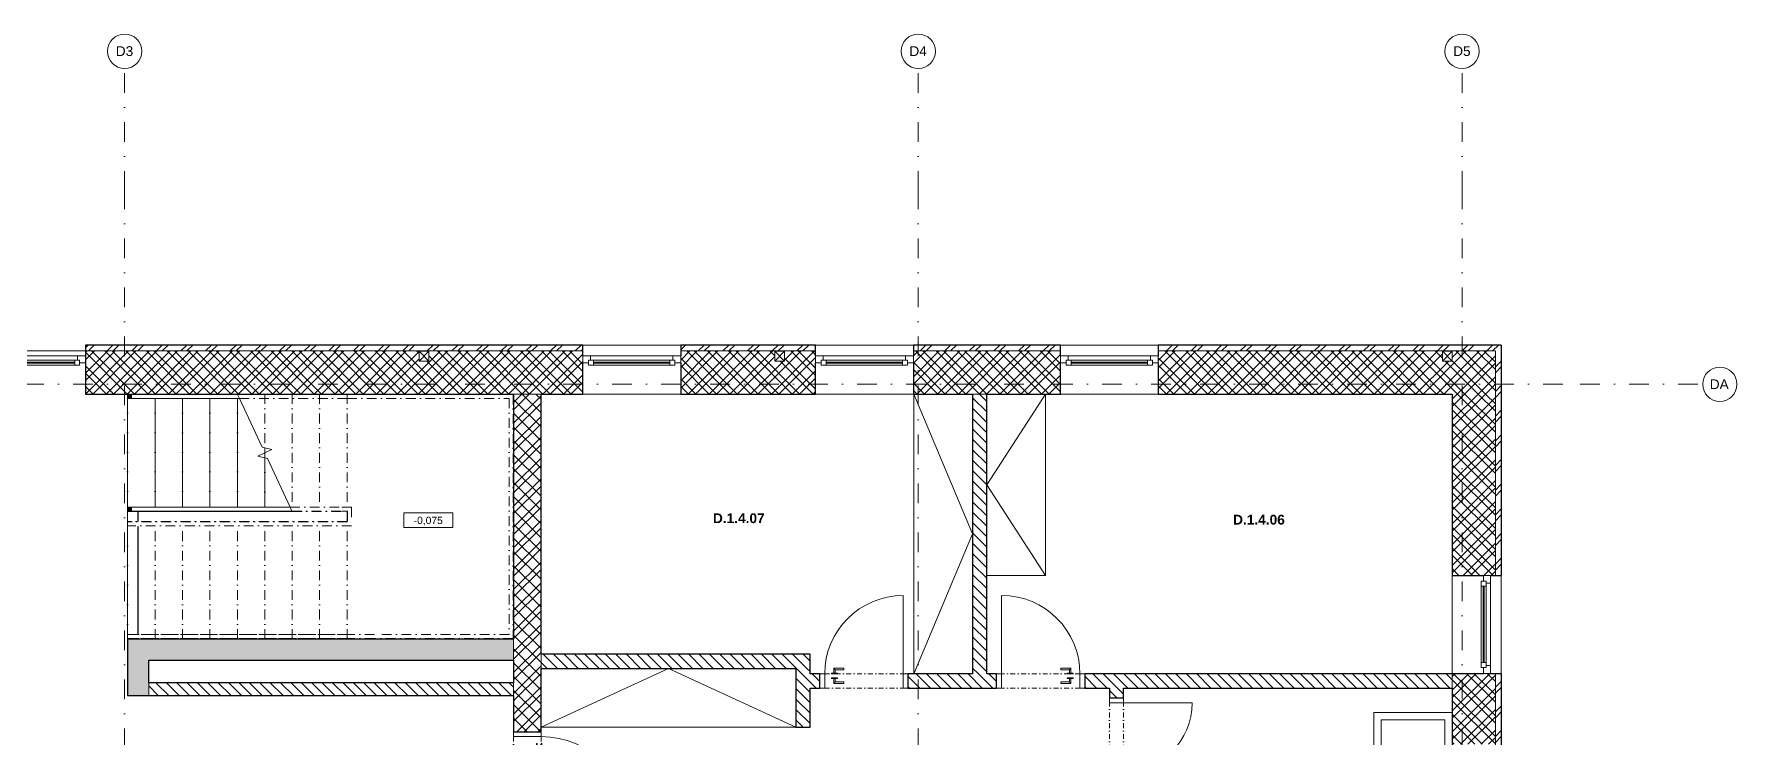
# Model space of a CAD drawing. Header units: millimetres. Extents: x -8379 to 24704, y 54514 to 72403.
# Drawn here: x 7323 to 24704, y 65221 to 72403 of the extents above; entities that cross this region are included whole.
import ezdxf

# ---------------------------------------------------------------- set-up
doc = ezdxf.new("R2010")
doc.units = ezdxf.units.MM
for name, pattern in [('HA_DashDot_10mm-S3mm', [500, 200, -150, 0, -150]), ('HA_DashDot_2_2mm-S0_6mm', [110, 50, -30, 0, -30]), ('HA_DashDot_4mm-S1mm', [200, 100, -50, 0, -50])]:
    doc.linetypes.add(name, pattern=pattern)
doc.layers.get('0').update_dxf_attribs({"color": 252})
for name, color, linetype, lineweight in [('A-AREA-____-IDEN', 252, 'Continuous', 9), ('A-AREA-____-OTLN', 252, 'Continuous', 5), ('A-DOOR-____-MCUT', 252, 'HA_DashDot_2_2mm-S0_6mm', 9), ('A-DOOR-____-OTLN', 252, 'Continuous', 9), ('A-DOOR-FRAM-MCUT', 252, 'Continuous', 9), ('A-FLOR-____-OTLN', 252, 'Continuous', 9), ('A-FLOR-HRAL-MBND', 252, 'HA_DashDot_4mm-S1mm', 5), ('A-FLOR-HRAL-OTLN', 252, 'Continuous', 9), ('A-GLAZ-____-MCUT', 252, 'Continuous', 5), ('A-GLAZ-____-OTLN', 252, 'Continuous', 5), ('A-WALL-____-MCUT', 252, 'Continuous', 25), ('A-WALL-____-OTLN', 252, 'Continuous', 9), ('A-WALL-____-PATT', 252, 'Continuous', 25), ('G-____-____-DIMS', 252, 'Continuous', 5), ('I-FURN-____-OTLN', 252, 'Continuous', 9), ('I-WALL-____-MCUT', 252, 'Continuous', 25), ('I-WALL-____-OTLN', 252, 'Continuous', 9), ('M-HVAC-DUCT-OTLN', 252, 'Continuous', 9), ('P-SANR-FIXT-OTLN', 252, 'Continuous', 9), ('S-GRID-____-IDEN', 252, 'Continuous', 9), ('S-GRID-____-OTLN', 252, 'Continuous', 5), ('S-STRS-____-MBND', 252, 'HA_DashDot_4mm-S1mm', 9), ('S-STRS-____-OTLN', 252, 'Continuous', 9)]:
    doc.layers.add(name, color=color, linetype=linetype, lineweight=lineweight)
doc.styles.add('Arial', font='arial.ttf', dxfattribs={"height": 100})
doc.styles.add('Arial_1', font='arial.ttf', dxfattribs={"height": 75})
doc.styles.add('Arial_B', font='arialbd.ttf', dxfattribs={"height": 100})
pattern_1 = [(45, (0, 0), (-106.06602, 106.06602), []), (45, (75, 0), (-106.06602, 106.06602), []), (315, (0, 0), (106.06602, 106.06602), []), (315, (75, 0), (106.06602, 106.06602), [])]
pattern_2 = [(135, (0, 0), (-53.03301, -53.03301), [])]
pattern_3 = [(45, (0, 0), (-125.7236, 125.7236), []), (45, (0, 190.5), (-125.7236, 125.7236), [])]

# ---------------------------------------------------------------- blocks, each defined once
blk = doc.blocks.new('HA_DR_Single_Swing_Solid - In_900x2100-1513856-UDL_1NP-D')
at = {"layer": 'A-DOOR-____-MCUT'}
for p, q in [((-450, 140), (450, 140)), ((-450, -140), (450, -140))]:
    blk.add_line(p, q, dxfattribs=at)
at = {"layer": 'A-DOOR-____-OTLN', "lineweight": 5}
blk.add_line((450, 1040), (450, 140), dxfattribs=at)
at = {"layer": 'A-DOOR-____-OTLN'}
for p, q in [((-358, 197), (-358, 148)), ((-255, 197), (-358, 197)), ((-343, 148), (-343, 182)), ((-343, 182), (-255, 182)), ((-255, 197), (-255, 182)), ((-380, 148), (-320, 148)), ((-380, 148), (-380, 140)), ((-320, 140), (-380, 140)), ((-380, 100), (-320, 100)), ((-380, 100), (-380, 92)), ((-320, 92), (-380, 92)), ((-358, 92), (-358, 42)), ((-358, 42), (-255, 42)), ((-343, 57), (-343, 92)), ((-255, 57), (-343, 57)), ((-320, 140), (-320, 148)), ((-320, 92), (-320, 100)), ((-255, 57), (-255, 42))]:
    blk.add_line(p, q, dxfattribs=at)
at = {"layer": 'A-DOOR-____-OTLN', "lineweight": 5}
blk.add_arc((450, 140), 900, 90, 180, dxfattribs=at)
at = {"layer": 'A-DOOR-____-OTLN'}
for points in [[(-343, 182), (-343, 182), (-343, 183), (-343, 183), (-343, 183), (-344, 184), (-344, 184), (-345, 185), (-345, 185), (-346, 186), (-347, 187), (-347, 187), (-348, 188), (-348, 188), (-349, 189), (-349, 189), (-350, 190), (-350, 190), (-350, 190), (-351, 191), (-351, 191), (-352, 192), (-352, 192), (-353, 193), (-353, 193), (-354, 194), (-354, 194), (-355, 195), (-355, 195), (-356, 196), (-356, 196), (-357, 197), (-357, 197), (-357, 197), (-358, 197), (-358, 197)], [(-358, 42), (-358, 42), (-357, 43), (-357, 43), (-357, 43), (-356, 44), (-356, 44), (-355, 45), (-355, 45), (-354, 46), (-353, 47), (-353, 47), (-352, 48), (-352, 48), (-351, 49), (-351, 49), (-350, 50), (-350, 50), (-350, 50), (-349, 51), (-349, 51), (-348, 52), (-348, 52), (-347, 53), (-347, 53), (-346, 54), (-346, 54), (-345, 55), (-345, 55), (-344, 56), (-344, 56), (-343, 57), (-343, 57), (-343, 57), (-343, 57), (-343, 57)]]:
    blk.add_open_spline(points, degree=3, knots=[0, 0, 0, 0, 0.083333, 0.125, 0.166667, 0.208333, 0.229167, 0.25, 0.291667, 0.333333, 0.354167, 0.375, 0.395833, 0.416667, 0.4375, 0.458333, 0.479167, 0.5, 0.520833, 0.541667, 0.5625, 0.583333, 0.604167, 0.625, 0.645833, 0.666667, 0.6875, 0.708333, 0.75, 0.770833, 0.791667, 0.833333, 0.875, 0.916667, 1, 1, 1, 1], dxfattribs=at)
at = {"layer": 'A-DOOR-FRAM-MCUT'}
for p, q in [((-500, -140), (-500, 140)), ((-500, 140), (-450, 140)), ((-450, 140), (-450, -140)), ((450, 140), (500, 140)), ((450, -140), (450, 140)), ((500, 140), (500, -140)), ((-450, -140), (-500, -140)), ((500, -140), (450, -140))]:
    blk.add_line(p, q, dxfattribs=at)
blk = doc.blocks.new('HA_DR_Single_Swing_Solid - In_800x2100-1517353-UDL_1NP-D')
at = {"layer": 'A-DOOR-____-MCUT'}
for p, q in [((-400, 72), (400, 72)), ((-400, -72), (400, -72))]:
    blk.add_line(p, q, dxfattribs=at)
at = {"layer": 'A-DOOR-____-OTLN', "lineweight": 5}
blk.add_line((400, 873), (400, 72), dxfattribs=at)
at = {"layer": 'A-DOOR-____-OTLN'}
for p, q in [((-330, 80), (-270, 80)), ((-330, 80), (-330, 72)), ((-270, 72), (-330, 72)), ((-330, 33), (-270, 33)), ((-330, 33), (-330, 24)), ((-270, 24), (-330, 24)), ((-308, 130), (-308, 80)), ((-205, 130), (-308, 130)), ((-308, 24), (-308, -25)), ((-293, 80), (-293, 115)), ((-293, 115), (-205, 115)), ((-293, -10), (-293, 24)), ((-270, 72), (-270, 80)), ((-270, 24), (-270, 33)), ((-205, 130), (-205, 115)), ((-308, -25), (-205, -25)), ((-205, -10), (-293, -10)), ((-205, -10), (-205, -25))]:
    blk.add_line(p, q, dxfattribs=at)
at = {"layer": 'A-DOOR-____-OTLN', "lineweight": 5}
blk.add_arc((400, 72), 800, 90, 180, dxfattribs=at)
at = {"layer": 'A-DOOR-____-OTLN'}
for points in [[(-293, 115), (-293, 115), (-293, 115), (-293, 116), (-293, 116), (-294, 116), (-294, 117), (-295, 117), (-295, 118), (-296, 119), (-297, 119), (-297, 120), (-298, 120), (-298, 121), (-299, 121), (-299, 122), (-300, 122), (-300, 123), (-300, 123), (-301, 123), (-301, 124), (-302, 124), (-302, 125), (-303, 125), (-303, 126), (-304, 126), (-304, 127), (-305, 127), (-305, 128), (-306, 128), (-306, 129), (-307, 129), (-307, 129), (-307, 130), (-308, 130), (-308, 130)], [(-308, -25), (-308, -25), (-307, -25), (-307, -24), (-307, -24), (-306, -24), (-306, -23), (-305, -23), (-305, -22), (-304, -21), (-303, -21), (-303, -20), (-302, -20), (-302, -19), (-301, -19), (-301, -18), (-300, -18), (-300, -17), (-300, -17), (-299, -17), (-299, -16), (-298, -16), (-298, -15), (-297, -15), (-297, -14), (-296, -14), (-296, -13), (-295, -13), (-295, -12), (-294, -12), (-294, -11), (-293, -11), (-293, -11), (-293, -10), (-293, -10), (-293, -10)]]:
    blk.add_open_spline(points, degree=3, knots=[0, 0, 0, 0, 0.083333, 0.125, 0.166667, 0.208333, 0.229167, 0.25, 0.291667, 0.333333, 0.354167, 0.375, 0.395833, 0.416667, 0.4375, 0.458333, 0.479167, 0.5, 0.520833, 0.541667, 0.5625, 0.583333, 0.604167, 0.625, 0.645833, 0.666667, 0.6875, 0.708333, 0.75, 0.770833, 0.791667, 0.833333, 0.875, 0.916667, 1, 1, 1, 1], dxfattribs=at)
at = {"layer": 'A-DOOR-FRAM-MCUT'}
for p, q in [((-450, -72), (-450, 72)), ((-450, 72), (-400, 72)), ((-400, 72), (-400, -72)), ((400, 72), (450, 72)), ((400, -72), (400, 72)), ((450, 72), (450, -72)), ((-400, -72), (-450, -72)), ((450, -72), (400, -72))]:
    blk.add_line(p, q, dxfattribs=at)
blk = doc.blocks.new('HA_DR_Single_Swing_Solid - In_800x2100-1516474-UDL_1NP-D')
at = {"layer": 'A-DOOR-____-MCUT'}
for p, q in [((-400, 72), (400, 72)), ((-400, -73), (400, -73))]:
    blk.add_line(p, q, dxfattribs=at)
at = {"layer": 'A-DOOR-____-OTLN'}
for p, q in [((-308, 25), (-308, -25)), ((-205, 25), (-308, 25)), ((-293, -25), (-293, 10)), ((-293, 10), (-205, 10)), ((-205, 25), (-205, 10)), ((-330, -25), (-270, -25)), ((-330, -25), (-330, -33)), ((-270, -33), (-330, -33)), ((-330, -73), (-270, -73)), ((-330, -73), (-330, -81)), ((-270, -81), (-330, -81)), ((-308, -81), (-308, -130)), ((-308, -130), (-205, -130)), ((-293, -115), (-293, -81)), ((-205, -115), (-293, -115)), ((-270, -33), (-270, -25)), ((-270, -81), (-270, -73)), ((-205, -115), (-205, -130))]:
    blk.add_line(p, q, dxfattribs=at)
at = {"layer": 'A-DOOR-____-OTLN', "lineweight": 5}
blk.add_line((400, -873), (400, -73), dxfattribs=at)
blk.add_arc((400, -73), 800, 180, 270, dxfattribs=at)
at = {"layer": 'A-DOOR-____-OTLN'}
for points in [[(-293, 10), (-293, 10), (-293, 10), (-293, 11), (-293, 11), (-294, 11), (-294, 12), (-295, 12), (-295, 13), (-296, 14), (-297, 14), (-297, 15), (-298, 15), (-298, 16), (-299, 16), (-299, 17), (-300, 17), (-300, 18), (-300, 18), (-301, 18), (-301, 19), (-302, 19), (-302, 20), (-303, 20), (-303, 21), (-304, 21), (-304, 22), (-305, 22), (-305, 23), (-306, 23), (-306, 24), (-307, 24), (-307, 24), (-307, 25), (-308, 25), (-308, 25)], [(-308, -130), (-308, -130), (-307, -130), (-307, -129), (-307, -129), (-306, -129), (-306, -128), (-305, -128), (-305, -127), (-304, -126), (-303, -126), (-303, -125), (-302, -125), (-302, -124), (-301, -124), (-301, -123), (-300, -123), (-300, -122), (-300, -122), (-299, -122), (-299, -121), (-298, -121), (-298, -120), (-297, -120), (-297, -119), (-296, -119), (-296, -118), (-295, -118), (-295, -117), (-294, -117), (-294, -116), (-293, -116), (-293, -116), (-293, -115), (-293, -115), (-293, -115)]]:
    blk.add_open_spline(points, degree=3, knots=[0, 0, 0, 0, 0.083333, 0.125, 0.166667, 0.208333, 0.229167, 0.25, 0.291667, 0.333333, 0.354167, 0.375, 0.395833, 0.416667, 0.4375, 0.458333, 0.479167, 0.5, 0.520833, 0.541667, 0.5625, 0.583333, 0.604167, 0.625, 0.645833, 0.666667, 0.6875, 0.708333, 0.75, 0.770833, 0.791667, 0.833333, 0.875, 0.916667, 1, 1, 1, 1], dxfattribs=at)
at = {"layer": 'A-DOOR-FRAM-MCUT'}
for p, q in [((-400, 72), (-450, 72)), ((-450, 72), (-450, -73)), ((-400, -73), (-400, 72)), ((450, 72), (400, 72)), ((400, 72), (400, -73)), ((450, -73), (450, 72)), ((-450, -73), (-400, -73)), ((400, -73), (450, -73))]:
    blk.add_line(p, q, dxfattribs=at)
blk = doc.blocks.new('HA_WD_SinglePanel - 1000x2400-1388438-UDL_1NP-D')
at = {"layer": 'A-GLAZ-____-MCUT'}
for p, q in [((-420, 170), (-500, 170)), ((-500, 100), (-440, 100)), ((-440, 75), (-440, 125)), ((-440, 125), (-390, 125)), ((-390, 75), (-440, 75)), ((-420, 125), (-420, 170)), ((-390, 125), (-390, 75)), ((390, 105), (-390, 105)), ((390, 95), (-390, 95)), ((390, 75), (390, 125)), ((390, 125), (440, 125)), ((440, 75), (390, 75)), ((500, 170), (420, 170)), ((420, 170), (420, 125)), ((440, 125), (440, 75)), ((440, 100), (500, 100))]:
    blk.add_line(p, q, dxfattribs=at)
at = {"layer": 'A-GLAZ-____-OTLN'}
for p, q in [((440, 125), (-440, 125)), ((-440, 75), (-440, 125)), ((-440, 75), (440, 75)), ((420, 170), (-420, 170)), ((390, 125), (-390, 125)), ((390, 75), (-390, 75)), ((440, 125), (440, 75))]:
    blk.add_line(p, q, dxfattribs=at)
blk = doc.blocks.new('HA_WD_SinglePanel - 1000x1500-1388170-UDL_1NP-D')
at = {"layer": 'A-GLAZ-____-MCUT'}
for p, q in [((-500, 170), (-500, 100)), ((-420, 170), (-500, 170)), ((-500, 100), (-440, 100)), ((-440, 75), (-440, 125)), ((-440, 125), (-390, 125)), ((-390, 75), (-440, 75)), ((-420, 125), (-420, 170)), ((-390, 125), (-390, 75)), ((390, 105), (-390, 105)), ((390, 95), (-390, 95)), ((390, 75), (390, 125)), ((390, 125), (440, 125)), ((440, 75), (390, 75)), ((500, 170), (420, 170)), ((420, 170), (420, 125)), ((440, 125), (440, 75)), ((440, 100), (500, 100)), ((500, 100), (500, 170))]:
    blk.add_line(p, q, dxfattribs=at)
at = {"layer": 'A-GLAZ-____-OTLN'}
for p, q in [((440, 125), (-440, 125)), ((-440, 75), (-440, 125)), ((-440, 75), (440, 75)), ((420, 170), (-420, 170)), ((390, 125), (-390, 125)), ((390, 75), (-390, 75)), ((440, 125), (440, 75))]:
    blk.add_line(p, q, dxfattribs=at)
blk = doc.blocks.new('HA_WD_SinglePanel - 1000x1500-1388803-UDL_1NP-D')
at = {"layer": 'A-GLAZ-____-MCUT'}
for p, q in [((-500, -100), (-440, -100)), ((-500, -170), (-500, -100)), ((-420, -170), (-500, -170)), ((-440, -75), (-440, -125)), ((-390, -75), (-440, -75)), ((-440, -125), (-390, -125)), ((-420, -125), (-420, -170)), ((-390, -125), (-390, -75)), ((390, -95), (-390, -95)), ((390, -105), (-390, -105)), ((390, -75), (390, -125)), ((440, -75), (390, -75)), ((390, -125), (440, -125)), ((420, -170), (420, -125)), ((500, -170), (420, -170)), ((440, -125), (440, -75)), ((440, -100), (500, -100)), ((500, -100), (500, -170))]:
    blk.add_line(p, q, dxfattribs=at)
at = {"layer": 'A-GLAZ-____-OTLN'}
for p, q in [((-440, -125), (-440, -75)), ((440, -75), (-440, -75)), ((-440, -125), (440, -125)), ((420, -170), (-420, -170)), ((390, -75), (-390, -75)), ((390, -125), (-390, -125)), ((440, -75), (440, -125))]:
    blk.add_line(p, q, dxfattribs=at)
blk = doc.blocks.new('Railing - 40 x12 mm-1449023-UDL_1NP-D')
at = {"layer": 'A-FLOR-HRAL-OTLN'}
blk.add_hatch(color=256, dxfattribs=at).paths.add_polyline_path([(20, 6), (20, 3), (-20, 3), (-20, 6)])
for p, q in [((-20, 3), (-20, 6)), ((-20, 6), (20, 6)), ((20, 6), (20, 3))]:
    blk.add_line(p, q, dxfattribs=at)
blk = doc.blocks.new('Railing - Railing-1395420-UDL_1NP-D')
at = {"layer": 'A-FLOR-HRAL-MBND'}
for p, q in [((9401, 68725), (10518, 68725)), ((9420, 68685), (10518, 68685)), ((10518, 68725), (12213, 68725)), ((10518, 68685), (12173, 68685)), ((12173, 68685), (12173, 66275)), ((12213, 68725), (12213, 66235)), ((8278, 66235), (8278, 66275)), ((10518, 66275), (8278, 66275)), ((10518, 66235), (8278, 66235)), ((10798, 66275), (10518, 66275)), ((10798, 66235), (10518, 66235)), ((12173, 66275), (10798, 66275)), ((12213, 66235), (10798, 66235))]:
    blk.add_line(p, q, dxfattribs=at)
at = {"extrusion": (0, 0, -1), "zscale": -1, "rotation": 269.9999999999998}
blk.add_blockref('Railing - 40 x12 mm-1449023-UDL_1NP-D', (-8282, 68705), dxfattribs=at)
blk = doc.blocks.new('Top Rail Type - Top Rail_Internal_-1395432-UDL_1NP-D')
at = {"layer": 'A-FLOR-HRAL-OTLN'}
blk.add_hatch(color=256, dxfattribs=at).paths.add_polyline_path([(8278, 67535), (8318, 67535), (8318, 67575), (8278, 67575)])
for p, q in [((8278, 67535), (8278, 67575)), ((8278, 67575), (8318, 67575)), ((8318, 67535), (8278, 67535)), ((8318, 67575), (8318, 67535))]:
    blk.add_line(p, q, dxfattribs=at)
blk = doc.blocks.new('Top Rail Type - Top Rail_Internal_-V1-UDL_1NP-D')
at = {"layer": 'A-FLOR-HRAL-MBND', "lineweight": 9}
for p, q in [((9937, 67575), (10464, 67575)), ((9955, 67535), (10464, 67535)), ((10464, 67575), (10564, 67575)), ((10464, 67535), (10524, 67535)), ((10524, 67535), (10524, 67425)), ((10564, 67575), (10564, 67385)), ((8278, 67385), (8278, 67425)), ((10524, 67425), (8278, 67425)), ((10564, 67385), (8278, 67385))]:
    blk.add_line(p, q, dxfattribs=at)
at = {"layer": 'A-FLOR-HRAL-OTLN'}
for p, q in [((8278, 67575), (8278, 67535)), ((8278, 67575), (9937, 67575)), ((8278, 67535), (9955, 67535)), ((9955, 67535), (9937, 67575))]:
    blk.add_line(p, q, dxfattribs=at)
blk = doc.blocks.new('Top Rail Type - Top Rail_Internal_-1395449-UDL_1NP-D')
at = {"layer": 'A-FLOR-HRAL-OTLN'}
blk.add_hatch(color=256, dxfattribs=at).paths.add_polyline_path([(8278, 68685), (8318, 68685), (8318, 68725), (8278, 68725)])
for p, q in [((8278, 68685), (8278, 68725)), ((8278, 68725), (8318, 68725)), ((8318, 68685), (8278, 68685)), ((8318, 68725), (8318, 68685))]:
    blk.add_line(p, q, dxfattribs=at)
blk = doc.blocks.new('Top Rail Type - Top Rail_Internal_-V2-UDL_1NP-D')
at = {"layer": 'A-FLOR-HRAL-MBND', "lineweight": 9}
for p, q in [((9401, 68725), (10518, 68725)), ((9420, 68685), (10518, 68685)), ((10518, 68725), (12213, 68725)), ((10518, 68685), (12173, 68685)), ((12173, 68685), (12173, 66275)), ((12213, 68725), (12213, 66235)), ((8278, 66235), (8278, 66275)), ((10798, 66275), (8278, 66275)), ((10798, 66235), (8278, 66235)), ((12173, 66275), (10798, 66275)), ((12213, 66235), (10798, 66235))]:
    blk.add_line(p, q, dxfattribs=at)
at = {"layer": 'A-FLOR-HRAL-OTLN'}
for p, q in [((8278, 68725), (8278, 68685)), ((8278, 68725), (9401, 68725)), ((8278, 68685), (9420, 68685)), ((9420, 68685), (9401, 68725))]:
    blk.add_line(p, q, dxfattribs=at)
blk = doc.blocks.new('ABMV_Bathtub_Generic - 800x1700-1406311-UDL_1NP-D')
at = {"layer": 'P-SANR-FIXT-OTLN'}
for p, q in [((0, 0), (0, 1700)), ((0, 1700), (800, 1700)), ((0, 1700), (800, 1700)), ((0, 1700), (0, 0)), ((75, 50), (75, 1625)), ((75, 1625), (725, 1625)), ((75, 1625), (725, 1625)), ((75, 50), (75, 1625)), ((725, 1625), (725, 50)), ((725, 1625), (725, 50)), ((725, 50), (75, 50)), ((725, 50), (75, 50))]:
    blk.add_line(p, q, dxfattribs=at)
blk.add_circle((400, 180), 30, dxfattribs=at)
blk = doc.blocks.new('NAB_Šatní_skříň_ADNS - 600x2000xšířka-1514078-UDL_1NP-D')
at = {"layer": 'I-FURN-____-OTLN'}
for p, q in [((0, 600), (1300, 0)), ((2600, 600), (0, 600)), ((1300, 0), (2600, 600))]:
    blk.add_line(p, q, dxfattribs=at)
blk = doc.blocks.new('NAB_Šatní_skříň_ADNS - 600x2000xšířka-1462311-UDL_1NP-D')
at = {"layer": 'I-FURN-____-OTLN'}
for p, q in [((0, 600), (925, 0)), ((1850, 600), (0, 600)), ((925, 0), (1850, 600)), ((1850, 0), (1850, 600))]:
    blk.add_line(p, q, dxfattribs=at)
blk = doc.blocks.new('NAB_Šatní_skříň_ADNS - 600x2000xšířka-1537591-UDL_1NP-D')
at = {"layer": 'I-FURN-____-OTLN'}
for p, q in [((0, -600), (1427.5, 0)), ((1427.5, 0), (2855, -600)), ((2855, -600), (0, -600))]:
    blk.add_line(p, q, dxfattribs=at)
blk = doc.blocks.new('HA_DR_Single_Swing_Solid - In_700x2100-1516377-UDL_1NP-D')
at = {"layer": 'A-DOOR-____-MCUT'}
for p, q in [((-350, 72), (350, 72)), ((-350, -73), (350, -73))]:
    blk.add_line(p, q, dxfattribs=at)
at = {"layer": 'A-DOOR-____-OTLN'}
for p, q in [((-258, 25), (-258, -25)), ((-155, 25), (-258, 25)), ((-243, -25), (-243, 10)), ((-243, 10), (-155, 10)), ((-155, 25), (-155, 10)), ((-280, -25), (-220, -25)), ((-280, -25), (-280, -33)), ((-220, -33), (-280, -33)), ((-280, -73), (-220, -73)), ((-280, -73), (-280, -81)), ((-220, -81), (-280, -81)), ((-258, -81), (-258, -130)), ((-258, -130), (-155, -130)), ((-243, -115), (-243, -81)), ((-155, -115), (-243, -115)), ((-220, -33), (-220, -25)), ((-220, -81), (-220, -73)), ((-155, -115), (-155, -130))]:
    blk.add_line(p, q, dxfattribs=at)
at = {"layer": 'A-DOOR-____-OTLN', "lineweight": 5}
blk.add_line((350, -773), (350, -73), dxfattribs=at)
blk.add_arc((350, -73), 700, 180, 270, dxfattribs=at)
at = {"layer": 'A-DOOR-____-OTLN'}
for points in [[(-243, 10), (-243, 10), (-243, 10), (-243, 11), (-243, 11), (-244, 11), (-244, 12), (-245, 12), (-245, 13), (-246, 14), (-247, 14), (-247, 15), (-248, 15), (-248, 16), (-249, 16), (-249, 17), (-250, 17), (-250, 18), (-250, 18), (-251, 18), (-251, 19), (-252, 19), (-252, 20), (-253, 20), (-253, 21), (-254, 21), (-254, 22), (-255, 22), (-255, 23), (-256, 23), (-256, 24), (-257, 24), (-257, 24), (-257, 25), (-258, 25), (-258, 25)], [(-258, -130), (-258, -130), (-257, -130), (-257, -129), (-257, -129), (-256, -129), (-256, -128), (-255, -128), (-255, -127), (-254, -126), (-253, -126), (-253, -125), (-252, -125), (-252, -124), (-251, -124), (-251, -123), (-250, -123), (-250, -122), (-250, -122), (-249, -122), (-249, -121), (-248, -121), (-248, -120), (-247, -120), (-247, -119), (-246, -119), (-246, -118), (-245, -118), (-245, -117), (-244, -117), (-244, -116), (-243, -116), (-243, -116), (-243, -115), (-243, -115), (-243, -115)]]:
    blk.add_open_spline(points, degree=3, knots=[0, 0, 0, 0, 0.083333, 0.125, 0.166667, 0.208333, 0.229167, 0.25, 0.291667, 0.333333, 0.354167, 0.375, 0.395833, 0.416667, 0.4375, 0.458333, 0.479167, 0.5, 0.520833, 0.541667, 0.5625, 0.583333, 0.604167, 0.625, 0.645833, 0.666667, 0.6875, 0.708333, 0.75, 0.770833, 0.791667, 0.833333, 0.875, 0.916667, 1, 1, 1, 1], dxfattribs=at)
at = {"layer": 'A-DOOR-FRAM-MCUT'}
for p, q in [((-350, 72), (-400, 72)), ((-400, 72), (-400, -73)), ((-350, -73), (-350, 72)), ((400, 72), (350, 72)), ((350, 72), (350, -73)), ((400, -73), (400, 72)), ((-400, -73), (-350, -73)), ((350, -73), (400, -73))]:
    blk.add_line(p, q, dxfattribs=at)
blk = doc.blocks.new('Grid - Radius 3_5mm-353793-UDL_1NP-D')
at = {"layer": 'S-GRID-____-IDEN'}
blk.add_circle((0, 0), 3.5, dxfattribs=at)
blk = doc.blocks.new('Spot Elevations - Generic-448778-UDL_1NP-D')
at = {"layer": 'G-____-____-DIMS', "lineweight": 9}
for p, q in [((-5, 0), (-5, 3)), ((-5, 3), (5, 3)), ((5, 0), (-5, 0)), ((5, 3), (5, 0))]:
    blk.add_line(p, q, dxfattribs=at)

msp = doc.modelspace()

# ---------------------------------------------------------------- hatches: boundary and pattern name
at = {"layer": 'A-WALL-____-PATT', "lineweight": 5}
h = msp.add_hatch(dxfattribs=at)
h.set_pattern_fill('FP_4', color=256, style=0, pattern_type=2)
h.set_pattern_definition(pattern_3)
h.paths.add_polyline_path([(9363, 69170), (12923, 69170), (12923, 69230), (7848, 69230), (7848, 69170), (8632, 69170)])
h.paths.add_polyline_path([(-217, 69170), (2598, 69170), (2598, 69230), (-277, 69230), (-277, 69170)])
h.paths.add_polyline_path([(6708, 69170), (6848, 69170), (6848, 69230), (3598, 69230), (3598, 69170), (4785, 69170)])
h.paths.add_polyline_path([(13923, 69170), (15298, 69170), (15298, 69230), (13923, 69230)])
h.paths.add_polyline_path([(18798, 69170), (22298, 69170), (22298, 69230), (18798, 69230)])
h.paths.add_polyline_path([(17798, 69170), (17798, 69230), (16298, 69230), (16298, 69170), (16327, 69170)])
h = msp.add_hatch(dxfattribs=at)
h.set_pattern_fill('FP_1', color=256, style=0, pattern_type=2)
h.set_pattern_definition(pattern_1)
h.paths.add_polyline_path([(6848, 68730), (6848, 69170), (3923, 69170), (3923, 68730), (6708, 68730)])
h.paths.add_polyline_path([(8632, 68730), (9363, 68730), (9363, 69170), (7848, 69170), (7848, 68730)])
h = msp.add_hatch(dxfattribs=at)
h.set_pattern_fill('FP_1', color=256, style=0, pattern_type=2)
h.set_pattern_definition(pattern_1)
h.paths.add_polyline_path([(12498, 68730), (12923, 68730), (12923, 69170), (9363, 69170), (9363, 68730), (12480, 68730)])
h.paths.add_polyline_path([(14983, 68730), (15298, 68730), (15298, 69170), (13923, 69170), (13923, 68730), (14883, 68730)])
h.paths.add_polyline_path([(21798, 68730), (22238, 68730), (22238, 69170), (18798, 69170), (18798, 68730), (21698, 68730)])
h.paths.add_polyline_path([(16298, 68730), (17798, 68730), (17798, 69170), (16298, 69170), (16298, 69050)])
h.paths.add_polyline_path([(21698, 69067), (21698, 69167), (21798, 69167), (21798, 69067)])
h.paths.add_polyline_path([(14977, 69067), (14883, 69067), (14883, 69167), (14983, 69167), (14983, 69067)])
h.paths.add_polyline_path([(11253, 69067), (11253, 69167), (11353, 69167), (11353, 69067)])
h = msp.add_hatch(dxfattribs=at)
h.set_pattern_fill('FP_4', color=256, style=0, pattern_type=2)
h.set_pattern_definition(pattern_3)
h.paths.add_polyline_path([(22298, 56780), (22298, 58780), (22238, 58780), (22238, 56780)])
h.paths.add_polyline_path([(22238, 59780), (22298, 59780), (22298, 61905), (22238, 61905)])
h.paths.add_polyline_path([(22298, 62530), (22298, 64457), (22238, 64457), (22238, 62530)])
h.paths.add_polyline_path([(22298, 65157), (22298, 65880), (22238, 65880), (22238, 65157)])
h.paths.add_polyline_path([(22298, 66880), (22298, 69170), (22238, 69170), (22238, 66880)])
h = msp.add_hatch(dxfattribs=at)
h.set_pattern_fill('FP_2', color=256, style=0, pattern_type=2)
h.set_pattern_definition([(45, (0, 0), (-106.06602, 106.06602), []), (45, (75, 0), (-106.06602, 106.06602), []), (315, (0, 0), (70.71068, 70.71068), [])])
h.paths.add_polyline_path([(12498, 64185), (12498, 64285), (12218, 64285), (12218, 64185), (12480, 64185)])
h.paths.add_polyline_path([(12480, 65285), (12498, 65285), (12498, 68730), (12218, 68730), (12218, 65285)])
h = msp.add_hatch(dxfattribs=at)
h.set_pattern_fill('FP_3', color=256, style=0, pattern_type=2)
h.set_pattern_definition(pattern_2)
h.paths.add_polyline_path([(16903, 65875), (17048, 65875), (17048, 68730), (16903, 68730), (16903, 66369)])
h = msp.add_hatch(dxfattribs=at)
h.set_pattern_fill('FP_1', color=256, style=0, pattern_type=2)
h.set_pattern_definition(pattern_1)
h.paths.add_polyline_path([(22238, 56840), (22238, 58780), (21798, 58780), (21798, 56840)])
h.paths.add_polyline_path([(22143, 59780), (22238, 59780), (22238, 61905), (21798, 61905), (21798, 59780), (22118, 59780)])
h.paths.add_polyline_path([(21798, 62530), (22238, 62530), (22238, 64457), (21798, 64457), (21798, 62780)])
h.paths.add_polyline_path([(21798, 65157), (22238, 65157), (22238, 65880), (21798, 65880), (21798, 65730)])
h.paths.add_polyline_path([(22238, 66880), (22238, 68730), (21798, 68730), (21798, 66880), (22188, 66880)])
at = {"layer": 'A-WALL-____-PATT', "lineweight": 9}
for points in [[(8493, 66015), (12218, 66015), (12218, 66230), (8278, 66230), (8278, 66015)], [(8493, 65655), (8493, 66015), (8278, 66015), (8278, 65655)]]:
    msp.add_hatch(color=256, dxfattribs=at).paths.add_polyline_path(points)
at = {"layer": 'A-WALL-____-PATT', "lineweight": 5}
h = msp.add_hatch(dxfattribs=at)
h.set_pattern_fill('FP_3', color=256, style=0, pattern_type=2)
h.set_pattern_definition(pattern_2)
h.paths.add_polyline_path([(15243, 65930), (15243, 66075), (12498, 66075), (12498, 65930), (15098, 65930)])
h = msp.add_hatch(dxfattribs=at)
h.set_pattern_fill('FP_3', color=256, style=0, pattern_type=2)
h.set_pattern_definition(pattern_2)
h.paths.add_polyline_path([(15098, 65330), (15243, 65330), (15243, 65930), (15098, 65930)])
h = msp.add_hatch(dxfattribs=at)
h.set_pattern_fill('FP_3', color=256, style=0, pattern_type=2)
h.set_pattern_definition(pattern_2)
h.paths.add_polyline_path([(16243, 65730), (17148, 65730), (17148, 65875), (16243, 65875), (16243, 65818)])
h.paths.add_polyline_path([(15243, 65730), (15343, 65730), (15343, 65875), (15243, 65875)])
h.paths.add_polyline_path([(18443, 65730), (21798, 65730), (21798, 65875), (18048, 65875), (18048, 65730), (18298, 65730)])
h = msp.add_hatch(dxfattribs=at)
h.set_pattern_fill('FP_3', color=256, style=0, pattern_type=2)
h.set_pattern_definition(pattern_2)
h.paths.add_polyline_path([(8493, 65655), (12218, 65655), (12218, 65785), (8493, 65785)])
h = msp.add_hatch(dxfattribs=at)
h.set_pattern_fill('FP_3', color=256, style=0, pattern_type=2)
h.set_pattern_definition(pattern_2)
h.paths.add_polyline_path([(18443, 61780), (18443, 61980), (18298, 61980), (18298, 61780)])
h.paths.add_polyline_path([(18298, 62780), (18443, 62780), (18443, 64830), (18298, 64830), (18298, 62785)])
h.paths.add_polyline_path([(18443, 65630), (18443, 65730), (18298, 65730), (18298, 65630)])

# ---------------------------------------------------------------- linework, layer by layer
at = {"layer": 'A-AREA-____-OTLN', "lineweight": 25}
for p, q in [((8386, 67429), (8386, 67530)), ((8386, 66280), (8386, 67379))]:
    msp.add_line(p, q, dxfattribs=at)
at = {"layer": 'A-FLOR-____-OTLN'}
for p, q in [((7848, 69170), (6848, 69170)), ((8278, 68725), (8278, 68729)), ((8278, 67429), (8278, 68685)), ((9399, 68729), (12218, 68729)), ((12218, 68729), (12218, 66230)), ((8278, 66280), (8278, 67379))]:
    msp.add_line(p, q, dxfattribs=at)
at = {"layer": 'A-WALL-____-MCUT'}
for p, q in [((7848, 69170), (7848, 68730)), ((12923, 69120), (12923, 69170)), ((12923, 68730), (12923, 69050)), ((13923, 69170), (13923, 69120)), ((13923, 69050), (13923, 68730)), ((15298, 69120), (15298, 69170)), ((15298, 68730), (15298, 69050)), ((16298, 69170), (16298, 69120)), ((16298, 69050), (16298, 68730)), ((17798, 69120), (17798, 69170)), ((17798, 68730), (17798, 69050)), ((18798, 69170), (18798, 69120)), ((18798, 69050), (18798, 68730)), ((7848, 68730), (12218, 68730)), ((12498, 68730), (12923, 68730)), ((13923, 68730), (15298, 68730)), ((16298, 68730), (16903, 68730)), ((17048, 68730), (17798, 68730)), ((18798, 68730), (21798, 68730)), ((21798, 68730), (21798, 66880)), ((21798, 66880), (22118, 66880)), ((22188, 66880), (22238, 66880)), ((21798, 65880), (21798, 65875)), ((21798, 65880), (22118, 65880)), ((22188, 65880), (22238, 65880)), ((21798, 65730), (21798, 65130))]:
    msp.add_line(p, q, dxfattribs=at)
at = {"layer": 'A-WALL-____-MCUT', "lineweight": 9}
for p, q in [((12923, 69170), (7848, 69170)), ((15298, 69170), (13923, 69170)), ((17798, 69170), (16298, 69170)), ((22238, 69170), (18798, 69170)), ((22238, 66880), (22238, 69170)), ((12218, 68730), (12498, 68730)), ((17048, 68730), (16903, 68730)), ((12218, 66015), (12218, 66230)), ((12498, 66075), (12498, 65930)), ((21798, 65730), (21798, 65875)), ((22238, 65130), (22238, 65880)), ((8493, 65785), (8493, 65655)), ((12218, 65655), (12218, 65785))]:
    msp.add_line(p, q, dxfattribs=at)
at = {"layer": 'A-WALL-____-OTLN'}
for p, q in [((13923, 68730), (12923, 68730)), ((16298, 68730), (15298, 68730)), ((18798, 68730), (17798, 68730)), ((21798, 65880), (21798, 66880))]:
    msp.add_line(p, q, dxfattribs=at)
at = {"layer": 'G-____-____-DIMS', "lineweight": 9}
msp.add_line((11318, 67367), (11346, 67367), dxfattribs=at)
at = {"layer": 'I-WALL-____-MCUT'}
for p, q in [((12923, 69230), (7848, 69230)), ((7848, 69230), (7848, 69170)), ((12923, 69170), (12923, 69230)), ((15298, 69230), (13923, 69230)), ((13923, 69230), (13923, 69170)), ((15298, 69170), (15298, 69230)), ((17798, 69230), (16298, 69230)), ((16298, 69230), (16298, 69170)), ((17798, 69170), (17798, 69230)), ((22298, 69230), (18798, 69230)), ((18798, 69230), (18798, 69170)), ((22298, 69230), (22298, 66880)), ((12218, 68730), (12218, 66230)), ((12498, 66075), (12498, 68730)), ((16903, 68730), (16903, 65875)), ((17048, 65875), (17048, 68730)), ((22238, 66880), (22298, 66880)), ((12218, 66230), (8278, 66230)), ((8278, 66230), (8278, 65655)), ((15243, 66075), (12498, 66075)), ((15243, 65875), (15243, 66075)), ((8493, 66015), (12218, 66015)), ((8493, 65785), (8493, 66015)), ((12218, 66015), (12218, 65785)), ((12498, 65285), (12498, 65930)), ((12498, 65930), (15098, 65930)), ((15098, 65930), (15098, 65330)), ((15343, 65875), (15243, 65875)), ((15343, 65730), (15343, 65875)), ((16903, 65875), (16243, 65875)), ((16243, 65875), (16243, 65730)), ((17148, 65875), (17048, 65875)), ((17148, 65730), (17148, 65875)), ((21798, 65875), (18048, 65875)), ((18048, 65875), (18048, 65730)), ((22238, 65880), (22298, 65880)), ((22298, 65880), (22298, 65130)), ((12218, 65785), (8493, 65785)), ((15243, 65330), (15243, 65730)), ((15243, 65730), (15343, 65730)), ((16243, 65730), (17148, 65730)), ((18048, 65730), (18298, 65730)), ((18298, 65730), (18298, 65630)), ((18443, 65730), (21798, 65730)), ((18443, 65630), (18443, 65730)), ((8278, 65655), (12218, 65655)), ((12218, 65655), (12218, 65285)), ((18298, 65630), (18443, 65630)), ((12218, 65285), (12498, 65285)), ((15098, 65330), (15243, 65330))]:
    msp.add_line(p, q, dxfattribs=at)
at = {"layer": 'I-WALL-____-OTLN'}
for p, q in [((12923, 69230), (13923, 69230)), ((15298, 69230), (16298, 69230)), ((17798, 69230), (18798, 69230)), ((22298, 66880), (22298, 65880))]:
    msp.add_line(p, q, dxfattribs=at)
at = {"layer": 'M-HVAC-DUCT-OTLN', "lineweight": 5}
for p, q in [((11253, 69167), (11353, 69067)), ((11253, 69067), (11353, 69167)), ((11253, 69167), (11353, 69167)), ((11253, 69067), (11253, 69167)), ((11353, 69067), (11253, 69067)), ((11353, 69167), (11353, 69067)), ((14883, 69167), (14983, 69067)), ((14883, 69067), (14983, 69167)), ((14883, 69167), (14983, 69167)), ((14883, 69067), (14883, 69167)), ((14983, 69067), (14883, 69067)), ((14983, 69167), (14983, 69067)), ((21698, 69167), (21798, 69067)), ((21698, 69067), (21798, 69167)), ((21698, 69167), (21798, 69167)), ((21698, 69067), (21698, 69167)), ((21798, 69067), (21698, 69067)), ((21798, 69167), (21798, 69067))]:
    msp.add_line(p, q, dxfattribs=at)
at = {"layer": 'S-GRID-____-OTLN', "linetype": 'HA_DashDot_10mm-S3mm', "lineweight": 9}
for p, q in [((8248, 70803), (8248, 72053)), ((16348, 70803), (16348, 72053)), ((21898, 70803), (21898, 72053)), ((8248, 56114), (8248, 70803)), ((16348, 56114), (16348, 70803)), ((21898, 56114), (21898, 70803)), ((-6779, 68830), (23104, 68830)), ((23104, 68830), (24354, 68830))]:
    msp.add_line(p, q, dxfattribs=at)
at = {"layer": 'S-STRS-____-MBND', "linetype": 'Continuous', "lineweight": 5}
for p, q in [((9401, 68725), (9398, 68730)), ((9652, 68187), (9420, 68685)), ((9607, 68097), (9749, 68163)), ((9749, 68163), (9652, 68187)), ((9705, 68073), (9607, 68097)), ((9937, 67575), (9705, 68073)), ((9958, 67530), (9955, 67535))]:
    msp.add_line(p, q, dxfattribs=at)
at = {"layer": 'S-STRS-____-MBND'}
for p, q in [((9678, 68730), (9678, 68180)), ((9678, 68730), (9678, 68180)), ((9918, 68730), (10518, 68730)), ((9958, 68730), (9958, 67530)), ((9958, 68730), (9958, 67530)), ((10238, 68730), (10238, 67530)), ((10238, 68730), (10238, 67530)), ((12218, 68730), (10518, 68730)), ((10518, 68730), (10518, 67530)), ((10518, 68730), (10518, 67530)), ((12218, 66230), (12218, 68730)), ((9678, 68130), (9678, 68080)), ((9678, 68130), (9678, 68080)), ((9958, 67530), (10518, 67530)), ((10518, 67530), (10518, 67430)), ((8278, 66230), (8278, 67430)), ((10518, 67430), (8278, 67430)), ((8558, 66230), (8558, 67430)), ((8558, 66230), (8558, 67430)), ((8838, 66230), (8838, 67430)), ((8838, 66230), (8838, 67430)), ((9118, 66230), (9118, 67430)), ((9118, 66230), (9118, 67430)), ((9398, 66230), (9398, 67430)), ((9398, 66230), (9398, 67430)), ((9678, 66230), (9678, 67430)), ((9678, 66230), (9678, 67430)), ((9958, 66230), (9958, 67430)), ((9958, 66230), (9958, 67430)), ((10238, 66230), (10238, 67430)), ((10238, 66230), (10238, 67430)), ((10518, 66230), (10518, 67430)), ((10518, 66230), (10518, 67430)), ((10518, 66230), (8278, 66230)), ((10518, 66230), (12218, 66230))]:
    msp.add_line(p, q, dxfattribs=at)
at = {"layer": 'S-STRS-____-OTLN'}
for p, q in [((8278, 68730), (8278, 68725)), ((8278, 68685), (8278, 67575)), ((8558, 68730), (8558, 68725)), ((8558, 68685), (8558, 67575)), ((8838, 68730), (8838, 68725)), ((8838, 68685), (8838, 67575)), ((9118, 68730), (9118, 68725)), ((9118, 68685), (9118, 67575)), ((9398, 68730), (9398, 68725)), ((9398, 68685), (9398, 67575)), ((9678, 68180), (9678, 68130)), ((9678, 68080), (9678, 67575)), ((8278, 67535), (8278, 67530)), ((8278, 67530), (8558, 67530)), ((8558, 67535), (8558, 67530)), ((8558, 67530), (8838, 67530)), ((8838, 67535), (8838, 67530)), ((8838, 67530), (9118, 67530)), ((9118, 67535), (9118, 67530)), ((9118, 67530), (9398, 67530)), ((9398, 67535), (9398, 67530)), ((9398, 67530), (9678, 67530)), ((9678, 67535), (9678, 67530)), ((9678, 67530), (9958, 67530))]:
    msp.add_line(p, q, dxfattribs=at)
at = {"layer": 'S-STRS-____-OTLN', "linetype": 'HA_DashDot_4mm-S1mm'}
for p, q in [((8278, 68730), (8278, 68725)), ((8278, 68685), (8278, 67575)), ((8558, 68730), (8558, 68725)), ((8558, 68685), (8558, 67575)), ((8838, 68730), (8838, 68725)), ((8838, 68685), (8838, 67575)), ((9118, 68730), (9118, 68725)), ((9118, 68685), (9118, 67575)), ((9398, 68730), (9398, 68725)), ((9398, 68685), (9398, 67575)), ((9678, 68180), (9678, 68130)), ((9678, 68080), (9678, 67575)), ((8278, 67535), (8278, 67530)), ((8558, 67535), (8558, 67530)), ((8838, 67535), (8838, 67530)), ((9118, 67535), (9118, 67530)), ((9398, 67535), (9398, 67530)), ((9678, 67535), (9678, 67530))]:
    msp.add_line(p, q, dxfattribs=at)

# ---------------------------------------------------------------- block references
at = {"layer": 'A-DOOR-____-OTLN'}
msp.add_blockref('HA_DR_Single_Swing_Solid - In_800x2100-1517353-UDL_1NP-D', (15793, 65802), dxfattribs=at)
for name, p, rotation in [('HA_DR_Single_Swing_Solid - In_800x2100-1516474-UDL_1NP-D', (17598, 65802), 180), ('HA_DR_Single_Swing_Solid - In_700x2100-1516377-UDL_1NP-D', (18371, 65230), 90.00000000000026), ('HA_DR_Single_Swing_Solid - In_900x2100-1513856-UDL_1NP-D', (12358, 64785), 270)]:
    msp.add_blockref(name, p, dxfattribs=dict(at, rotation=rotation))
at = {"layer": 'A-FLOR-HRAL-OTLN'}
for name in ['Railing - Railing-1395420-UDL_1NP-D', 'Top Rail Type - Top Rail_Internal_-1395449-UDL_1NP-D', 'Top Rail Type - Top Rail_Internal_-V2-UDL_1NP-D', 'Top Rail Type - Top Rail_Internal_-1395432-UDL_1NP-D', 'Top Rail Type - Top Rail_Internal_-V1-UDL_1NP-D']:
    msp.add_blockref(name, (0, 0), dxfattribs=at)
at = {"layer": 'A-GLAZ-____-OTLN'}
for name, p in [('HA_WD_SinglePanel - 1000x2400-1388438-UDL_1NP-D', (7348, 68950)), ('HA_WD_SinglePanel - 1000x1500-1388170-UDL_1NP-D', (13423, 68950)), ('HA_WD_SinglePanel - 1000x1500-1388170-UDL_1NP-D', (15798, 68950)), ('HA_WD_SinglePanel - 1000x1500-1388170-UDL_1NP-D', (18298, 68950))]:
    msp.add_blockref(name, p, dxfattribs=at)
at = {"layer": 'A-GLAZ-____-OTLN', "rotation": 90.00000000000004}
msp.add_blockref('HA_WD_SinglePanel - 1000x1500-1388803-UDL_1NP-D', (22018, 66380), dxfattribs=at)
at = {"layer": 'G-____-____-DIMS', "lineweight": 9, "extrusion": (0, 0, -1), "xscale": 49.99999999999998, "yscale": 49.99999999999998, "zscale": 49.99999999999998}
msp.add_blockref('Spot Elevations - Generic-448778-UDL_1NP-D', (-11346, 67367), dxfattribs=at)
at = {"layer": 'I-FURN-____-OTLN'}
for name, p, rotation in [('NAB_Šatní_skříň_ADNS - 600x2000xšířka-1537591-UDL_1NP-D', (16903, 68730), 270.0000000000007), ('NAB_Šatní_skříň_ADNS - 600x2000xšířka-1462311-UDL_1NP-D', (17048, 68730), 270.0000000000012), ('NAB_Šatní_skříň_ADNS - 600x2000xšířka-1514078-UDL_1NP-D', (15098, 65930), 180)]:
    msp.add_blockref(name, p, dxfattribs=dict(at, rotation=rotation))
at = {"layer": 'P-SANR-FIXT-OTLN'}
msp.add_blockref('ABMV_Bathtub_Generic - 800x1700-1406311-UDL_1NP-D', (20998, 63780), dxfattribs=at)
at = {"layer": 'S-GRID-____-IDEN', "xscale": 49.99999999999998, "yscale": 49.99999999999998, "zscale": 49.99999999999998}
for p in [(8248, 72228), (16348, 72228), (21898, 72228)]:
    msp.add_blockref('Grid - Radius 3_5mm-353793-UDL_1NP-D', p, dxfattribs=at)
at = {"layer": 'S-GRID-____-IDEN', "xscale": 49.99999999999998, "yscale": 49.99999999999998, "zscale": 49.99999999999998, "rotation": 269.9999999999996}
msp.add_blockref('Grid - Radius 3_5mm-353793-UDL_1NP-D', (24529, 68830), dxfattribs=at)

# ---------------------------------------------------------------- texts
at = {"layer": 'A-AREA-____-IDEN', "lineweight": 5, "char_height": 100, "width": 653.38, "attachment_point": 1, "style": 'Arial_B'}
for s, insert in [('D.1.4.07', (14252, 67513)), ('D.1.4.06', (19561, 67498))]:
    msp.add_mtext(s, dxfattribs=dict(at, insert=insert))
at = {"layer": 'S-GRID-____-IDEN', "lineweight": 5, "char_height": 100, "attachment_point": 1, "style": 'Arial'}
for s, insert, width in [('D3', (8157, 72279), 220.46), ('D4', (16257, 72279), 220.46), ('D5', (21807, 72279), 220.46), ('DA', (24426, 68880), 240.51)]:
    msp.add_mtext(s, dxfattribs=dict(at, insert=insert, width=width))

# ---------------------------------------------------------------- next in the draw order: texts
at = {"layer": 'G-____-____-DIMS', "lineweight": 9, "insert": (11198, 67478), "char_height": 75, "width": 355.35, "attachment_point": 1, "line_spacing_factor": 0.941778, "style": 'Arial_1', "bg_fill": 3, "box_fill_scale": 1.25, "bg_fill_color": 256, "bg_fill_true_color": 13158600, "bg_fill_transparency": 0}
msp.add_mtext('-0,075', dxfattribs=at)

doc.saveas('drawing.dxf')
